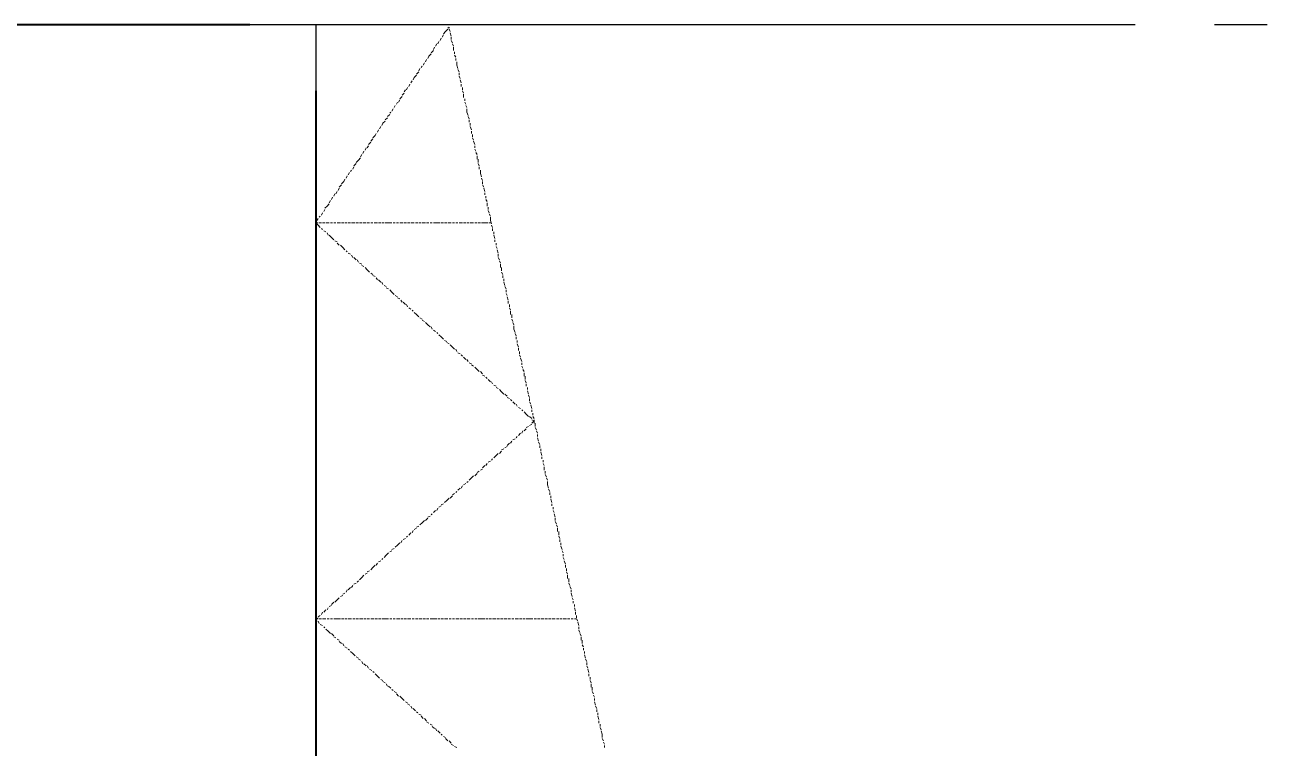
# Model space of a CAD drawing. Extents: x 8 to 21351, y 0 to 420.
# Drawn here: x 15656.5 to 15680, y 249.63 to 263.31 of the extents above; entities that cross this region are included whole.
import ezdxf

# ---------------------------------------------------------------- set-up
doc = ezdxf.new("R2010")
doc.units = 0

msp = doc.modelspace()

# ---------------------------------------------------------------- linework, layer by layer
at = {"color": 7, "lineweight": 40}
for p, q in [((15660.759, 263.313), (15633.242, 263.313)), ((15662.008, 262.065), (15662.008, 174.561))]:
    msp.add_line(p, q, dxfattribs=at)
at = {"lineweight": 25}
for p, q in [((15677.502, 263.313), (15657.499, 263.313)), ((15662.008, 263.313), (15662.008, 249.915)), ((15679.999, 263.313), (15679.005, 263.313))]:
    msp.add_line(p, q, dxfattribs=at)
at = {"color": 7, "lineweight": 5}
for p, q in [((15664.463, 263.186), (15664.421, 263.144)), ((15664.505, 263.229), (15664.463, 263.186)), ((15664.527, 263.271), (15664.505, 263.25)), ((15664.527, 263.25), (15664.527, 263.271)), ((15664.548, 263.186), (15664.527, 263.229)), ((15664.569, 263.102), (15664.548, 263.165)), ((15664.294, 262.954), (15664.273, 262.911)), ((15664.336, 262.996), (15664.315, 262.954)), ((15664.378, 263.059), (15664.357, 263.017)), ((15664.421, 263.123), (15664.4, 263.08)), ((15664.569, 263.038), (15664.569, 263.08)), ((15664.59, 262.975), (15664.569, 263.017)), ((15664.611, 262.911), (15664.59, 262.954)), ((15664.146, 262.721), (15664.124, 262.678)), ((15664.188, 262.763), (15664.146, 262.721)), ((15664.23, 262.827), (15664.188, 262.784)), ((15664.251, 262.89), (15664.23, 262.848)), ((15664.611, 262.827), (15664.611, 262.89)), ((15664.632, 262.763), (15664.632, 262.805)), ((15664.654, 262.699), (15664.632, 262.742)), ((15664.654, 262.636), (15664.654, 262.678)), ((15663.976, 262.488), (15663.955, 262.445)), ((15664.019, 262.53), (15663.997, 262.509)), ((15664.061, 262.594), (15664.04, 262.551)), ((15664.103, 262.657), (15664.082, 262.615)), ((15664.675, 262.551), (15664.675, 262.615)), ((15664.696, 262.488), (15664.675, 262.551)), ((15664.717, 262.424), (15664.696, 262.467)), ((15663.828, 262.255), (15663.807, 262.213)), ((15663.87, 262.318), (15663.849, 262.276)), ((15663.913, 262.361), (15663.87, 262.318)), ((15663.955, 262.424), (15663.913, 262.382)), ((15664.717, 262.361), (15664.717, 262.403)), ((15664.738, 262.297), (15664.717, 262.34)), ((15664.759, 262.213), (15664.738, 262.276)), ((15663.68, 262.022), (15663.638, 261.98)), ((15663.701, 262.086), (15663.68, 262.043)), ((15663.743, 262.128), (15663.722, 262.086)), ((15663.786, 262.192), (15663.765, 262.149)), ((15664.759, 262.149), (15664.759, 262.192)), ((15664.781, 262.086), (15664.781, 262.128)), ((15664.802, 262.022), (15664.781, 262.065)), ((15664.802, 261.938), (15664.802, 262.001)), ((15663.511, 261.789), (15663.489, 261.747)), ((15663.553, 261.853), (15663.532, 261.81)), ((15663.595, 261.895), (15663.574, 261.853)), ((15663.638, 261.959), (15663.595, 261.916)), ((15664.823, 261.874), (15664.823, 261.916)), ((15664.844, 261.81), (15664.823, 261.853)), ((15664.865, 261.747), (15664.844, 261.789)), ((15663.362, 261.557), (15663.32, 261.514)), ((15663.405, 261.62), (15663.362, 261.578)), ((15663.426, 261.662), (15663.405, 261.641)), ((15663.468, 261.726), (15663.447, 261.683)), ((15664.865, 261.662), (15664.865, 261.726)), ((15664.886, 261.599), (15664.865, 261.662)), ((15664.908, 261.535), (15664.886, 261.578)), ((15664.908, 261.472), (15664.908, 261.514)), ((15663.193, 261.324), (15663.172, 261.281)), ((15663.235, 261.387), (15663.214, 261.345)), ((15663.278, 261.451), (15663.257, 261.408)), ((15663.32, 261.493), (15663.278, 261.451)), ((15664.929, 261.408), (15664.929, 261.451)), ((15664.95, 261.324), (15664.929, 261.387)), ((15664.95, 261.26), (15664.95, 261.303)), ((15663.045, 261.091), (15663.003, 261.048)), ((15663.087, 261.154), (15663.045, 261.112)), ((15663.13, 261.218), (15663.087, 261.175)), ((15663.151, 261.26), (15663.13, 261.218)), ((15664.971, 261.197), (15664.971, 261.239)), ((15664.992, 261.133), (15664.971, 261.175)), ((15665.013, 261.048), (15664.992, 261.112)), ((15662.876, 260.858), (15662.854, 260.816)), ((15662.918, 260.921), (15662.897, 260.879)), ((15662.96, 260.985), (15662.939, 260.943)), ((15663.003, 261.027), (15662.981, 260.985)), ((15665.013, 260.985), (15665.013, 261.027)), ((15665.035, 260.921), (15665.013, 260.964)), ((15665.056, 260.858), (15665.035, 260.9)), ((15665.056, 260.773), (15665.056, 260.837)), ((15662.685, 260.562), (15662.664, 260.541)), ((15662.727, 260.625), (15662.706, 260.583)), ((15662.77, 260.689), (15662.727, 260.646)), ((15662.812, 260.752), (15662.77, 260.71)), ((15662.854, 260.795), (15662.812, 260.752)), ((15665.077, 260.71), (15665.077, 260.773)), ((15665.098, 260.646), (15665.077, 260.689)), ((15665.098, 260.583), (15665.098, 260.625)), ((15665.119, 260.498), (15665.119, 260.562)), ((15662.537, 260.35), (15662.495, 260.308)), ((15662.558, 260.392), (15662.537, 260.35)), ((15662.6, 260.456), (15662.579, 260.413)), ((15662.643, 260.519), (15662.622, 260.477)), ((15665.14, 260.435), (15665.119, 260.498)), ((15665.162, 260.371), (15665.14, 260.413)), ((15665.162, 260.308), (15665.162, 260.35)), ((15662.368, 260.117), (15662.346, 260.075)), ((15662.41, 260.159), (15662.389, 260.117)), ((15662.452, 260.223), (15662.431, 260.181)), ((15662.495, 260.286), (15662.452, 260.244)), ((15665.183, 260.244), (15665.162, 260.286)), ((15665.204, 260.159), (15665.183, 260.223)), ((15665.204, 260.096), (15665.204, 260.138)), ((15662.219, 259.884), (15662.177, 259.842)), ((15662.262, 259.927), (15662.219, 259.884)), ((15662.283, 259.99), (15662.262, 259.948)), ((15662.325, 260.054), (15662.304, 260.011)), ((15665.225, 260.033), (15665.225, 260.075)), ((15665.246, 259.969), (15665.225, 260.011)), ((15665.246, 259.884), (15665.246, 259.948)), ((15665.267, 259.821), (15665.267, 259.863)), ((15662.05, 259.651), (15662.029, 259.609)), ((15662.092, 259.694), (15662.071, 259.673)), ((15662.135, 259.757), (15662.114, 259.715)), ((15662.177, 259.821), (15662.156, 259.779)), ((15665.289, 259.757), (15665.267, 259.8)), ((15665.31, 259.694), (15665.289, 259.736)), ((15665.31, 259.609), (15665.31, 259.673)), ((15662.008, 259.588), (15662.008, 259.567)), ((15662.008, 259.567), (15662.05, 259.524)), ((15662.008, 259.524), (15662.008, 259.567)), ((15662.008, 259.567), (15662.05, 259.567)), ((15662.008, 259.461), (15662.008, 259.503)), ((15662.008, 259.397), (15662.008, 259.44)), ((15662.05, 259.524), (15662.092, 259.482)), ((15662.071, 259.567), (15662.114, 259.567)), ((15662.114, 259.461), (15662.135, 259.44)), ((15662.135, 259.567), (15662.177, 259.567)), ((15662.156, 259.419), (15662.198, 259.397)), ((15662.198, 259.567), (15662.262, 259.567)), ((15662.283, 259.567), (15662.325, 259.567)), ((15662.346, 259.567), (15662.389, 259.567)), ((15662.41, 259.567), (15662.473, 259.567)), ((15662.495, 259.567), (15662.537, 259.567)), ((15662.558, 259.567), (15662.6, 259.567)), ((15662.622, 259.567), (15662.664, 259.567)), ((15662.685, 259.567), (15662.749, 259.567)), ((15662.77, 259.567), (15662.812, 259.567)), ((15662.833, 259.567), (15662.876, 259.567)), ((15662.897, 259.567), (15662.96, 259.567)), ((15662.981, 259.567), (15663.024, 259.567)), ((15663.045, 259.567), (15663.087, 259.567)), ((15663.108, 259.567), (15663.172, 259.567)), ((15663.193, 259.567), (15663.235, 259.567)), ((15663.257, 259.567), (15663.299, 259.567)), ((15663.32, 259.567), (15663.384, 259.567)), ((15663.384, 259.567), (15663.447, 259.567)), ((15663.468, 259.567), (15663.511, 259.567)), ((15663.532, 259.567), (15663.574, 259.567)), ((15663.595, 259.567), (15663.659, 259.567)), ((15663.68, 259.567), (15663.722, 259.567)), ((15663.743, 259.567), (15663.786, 259.567)), ((15663.807, 259.567), (15663.87, 259.567)), ((15663.892, 259.567), (15663.934, 259.567)), ((15663.955, 259.567), (15663.997, 259.567)), ((15664.019, 259.567), (15664.082, 259.567)), ((15664.103, 259.567), (15664.146, 259.567)), ((15664.167, 259.567), (15664.209, 259.567)), ((15664.23, 259.567), (15664.294, 259.567)), ((15664.294, 259.567), (15664.357, 259.567)), ((15664.378, 259.567), (15664.421, 259.567)), ((15664.442, 259.567), (15664.484, 259.567)), ((15664.505, 259.567), (15664.569, 259.567)), ((15664.59, 259.567), (15664.632, 259.567)), ((15664.654, 259.567), (15664.696, 259.567)), ((15664.717, 259.567), (15664.781, 259.567)), ((15664.802, 259.567), (15664.844, 259.567)), ((15664.865, 259.567), (15664.908, 259.567)), ((15664.929, 259.567), (15664.992, 259.567)), ((15665.013, 259.567), (15665.056, 259.567)), ((15665.077, 259.567), (15665.119, 259.567)), ((15665.14, 259.567), (15665.204, 259.567)), ((15665.204, 259.567), (15665.267, 259.567)), ((15665.289, 259.567), (15665.331, 259.567)), ((15665.331, 259.546), (15665.31, 259.609)), ((15665.352, 259.482), (15665.331, 259.524)), ((15665.352, 259.419), (15665.352, 259.461)), ((15665.373, 259.355), (15665.373, 259.397)), ((15662.008, 259.313), (15662.008, 259.376)), ((15662.008, 259.249), (15662.008, 259.292)), ((15662.008, 259.186), (15662.008, 259.228)), ((15662.008, 259.101), (15662.008, 259.165)), ((15662.219, 259.376), (15662.241, 259.334)), ((15662.262, 259.334), (15662.304, 259.292)), ((15662.304, 259.292), (15662.346, 259.249)), ((15662.368, 259.228), (15662.41, 259.207)), ((15662.41, 259.186), (15662.452, 259.144)), ((15665.394, 259.271), (15665.373, 259.334)), ((15665.394, 259.207), (15665.394, 259.249)), ((15665.416, 259.144), (15665.416, 259.186)), ((15662.008, 259.038), (15662.008, 259.08)), ((15662.008, 258.974), (15662.008, 259.017)), ((15662.008, 258.889), (15662.008, 258.953)), ((15662.473, 259.144), (15662.516, 259.101)), ((15662.516, 259.101), (15662.558, 259.059)), ((15662.579, 259.038), (15662.6, 259.017)), ((15662.622, 258.995), (15662.664, 258.974)), ((15662.685, 258.953), (15662.706, 258.911)), ((15665.437, 259.08), (15665.416, 259.122)), ((15665.458, 258.995), (15665.437, 259.059)), ((15665.458, 258.932), (15665.458, 258.974)), ((15662.008, 258.826), (15662.008, 258.889)), ((15662.008, 258.762), (15662.008, 258.805)), ((15662.008, 258.699), (15662.008, 258.741)), ((15662.727, 258.911), (15662.77, 258.868)), ((15662.791, 258.868), (15662.812, 258.826)), ((15662.833, 258.805), (15662.876, 258.784)), ((15662.876, 258.762), (15662.918, 258.741)), ((15662.939, 258.72), (15662.981, 258.678)), ((15665.479, 258.868), (15665.458, 258.911)), ((15665.5, 258.805), (15665.479, 258.847)), ((15665.5, 258.72), (15665.5, 258.784)), ((15665.521, 258.657), (15665.521, 258.72)), ((15662.008, 258.614), (15662.008, 258.678)), ((15662.008, 258.551), (15662.008, 258.593)), ((15662.008, 258.487), (15662.008, 258.53)), ((15662.008, 258.403), (15662.008, 258.466)), ((15662.981, 258.678), (15663.024, 258.635)), ((15663.045, 258.614), (15663.087, 258.593)), ((15663.087, 258.572), (15663.13, 258.551)), ((15663.151, 258.53), (15663.172, 258.487)), ((15663.193, 258.487), (15663.235, 258.445)), ((15665.543, 258.593), (15665.521, 258.635)), ((15665.543, 258.53), (15665.543, 258.572)), ((15665.564, 258.466), (15665.564, 258.509)), ((15662.008, 258.339), (15662.008, 258.382)), ((15662.008, 258.276), (15662.008, 258.318)), ((15662.008, 258.191), (15662.008, 258.255)), ((15663.257, 258.445), (15663.278, 258.403)), ((15663.299, 258.382), (15663.341, 258.36)), ((15663.341, 258.339), (15663.384, 258.318)), ((15663.405, 258.297), (15663.447, 258.255)), ((15663.447, 258.255), (15663.489, 258.212)), ((15665.585, 258.382), (15665.564, 258.445)), ((15665.606, 258.318), (15665.585, 258.36)), ((15665.606, 258.255), (15665.606, 258.297)), ((15665.627, 258.191), (15665.606, 258.233)), ((15662.008, 258.127), (15662.008, 258.17)), ((15662.008, 258.064), (15662.008, 258.106)), ((15662.008, 257.979), (15662.008, 258.043)), ((15662.008, 257.916), (15662.008, 257.979)), ((15663.511, 258.191), (15663.553, 258.17)), ((15663.553, 258.149), (15663.595, 258.127)), ((15663.616, 258.106), (15663.638, 258.064)), ((15663.659, 258.064), (15663.701, 258.022)), ((15663.722, 258.022), (15663.743, 257.979)), ((15665.648, 258.106), (15665.627, 258.17)), ((15665.648, 258.043), (15665.648, 258.085)), ((15665.67, 257.979), (15665.67, 258.022)), ((15662.008, 257.852), (15662.008, 257.895)), ((15662.008, 257.789), (15662.008, 257.831)), ((15662.008, 257.704), (15662.008, 257.768)), ((15663.765, 257.958), (15663.807, 257.937)), ((15663.828, 257.916), (15663.849, 257.895)), ((15663.87, 257.873), (15663.913, 257.831)), ((15663.913, 257.831), (15663.955, 257.789)), ((15663.976, 257.768), (15664.019, 257.747)), ((15665.691, 257.916), (15665.67, 257.958)), ((15665.691, 257.831), (15665.691, 257.895)), ((15665.712, 257.768), (15665.712, 257.831)), ((15665.733, 257.704), (15665.712, 257.747)), ((15662.008, 257.641), (15662.008, 257.683)), ((15662.008, 257.577), (15662.008, 257.62)), ((15662.008, 257.492), (15662.008, 257.556)), ((15664.019, 257.725), (15664.061, 257.704)), ((15664.082, 257.683), (15664.124, 257.641)), ((15664.124, 257.641), (15664.167, 257.598)), ((15664.188, 257.598), (15664.209, 257.556)), ((15664.23, 257.535), (15664.273, 257.514)), ((15665.754, 257.641), (15665.733, 257.683)), ((15665.754, 257.556), (15665.754, 257.62)), ((15665.775, 257.492), (15665.754, 257.556)), ((15662.008, 257.429), (15662.008, 257.471)), ((15662.008, 257.365), (15662.008, 257.408)), ((15662.008, 257.281), (15662.008, 257.344)), ((15664.294, 257.492), (15664.315, 257.471)), ((15664.336, 257.45), (15664.378, 257.408)), ((15664.378, 257.408), (15664.421, 257.365)), ((15664.442, 257.344), (15664.484, 257.323)), ((15664.484, 257.302), (15664.527, 257.281)), ((15665.797, 257.429), (15665.775, 257.471)), ((15665.797, 257.365), (15665.797, 257.408)), ((15665.818, 257.302), (15665.818, 257.344)), ((15665.839, 257.217), (15665.818, 257.281)), ((15662.008, 257.217), (15662.008, 257.26)), ((15662.008, 257.154), (15662.008, 257.196)), ((15662.008, 257.069), (15662.008, 257.133)), ((15662.008, 257.006), (15662.008, 257.069)), ((15664.548, 257.26), (15664.59, 257.217)), ((15664.59, 257.217), (15664.632, 257.175)), ((15664.654, 257.175), (15664.675, 257.133)), ((15664.696, 257.111), (15664.738, 257.09)), ((15664.759, 257.069), (15664.781, 257.048)), ((15665.839, 257.154), (15665.839, 257.196)), ((15665.86, 257.09), (15665.86, 257.133)), ((15665.881, 257.027), (15665.86, 257.069)), ((15662.008, 256.942), (15662.008, 256.985)), ((15662.008, 256.879), (15662.008, 256.921)), ((15662.008, 256.794), (15662.008, 256.858)), ((15664.802, 257.027), (15664.844, 256.985)), ((15664.865, 256.985), (15664.886, 256.942)), ((15664.908, 256.921), (15664.95, 256.9)), ((15664.95, 256.879), (15664.992, 256.858)), ((15665.013, 256.836), (15665.056, 256.794)), ((15665.902, 256.942), (15665.881, 257.006)), ((15665.902, 256.879), (15665.902, 256.921)), ((15665.924, 256.815), (15665.902, 256.858)), ((15662.008, 256.731), (15662.008, 256.773)), ((15662.008, 256.667), (15662.008, 256.709)), ((15662.008, 256.582), (15662.008, 256.646)), ((15665.056, 256.794), (15665.098, 256.752)), ((15665.119, 256.752), (15665.162, 256.709)), ((15665.162, 256.688), (15665.204, 256.667)), ((15665.225, 256.646), (15665.246, 256.625)), ((15665.267, 256.603), (15665.31, 256.561)), ((15665.945, 256.752), (15665.924, 256.794)), ((15665.945, 256.667), (15665.945, 256.731)), ((15665.966, 256.603), (15665.966, 256.667)), ((15665.987, 256.54), (15665.966, 256.582)), ((15662.008, 256.519), (15662.008, 256.561)), ((15662.008, 256.455), (15662.008, 256.498)), ((15662.008, 256.371), (15662.008, 256.434)), ((15662.008, 256.307), (15662.008, 256.349)), ((15665.331, 256.561), (15665.352, 256.519)), ((15665.373, 256.498), (15665.416, 256.476)), ((15665.416, 256.455), (15665.458, 256.434)), ((15665.479, 256.413), (15665.521, 256.371)), ((15665.521, 256.371), (15665.564, 256.328)), ((15665.987, 256.476), (15665.987, 256.519)), ((15666.008, 256.413), (15666.008, 256.455)), ((15666.029, 256.328), (15666.008, 256.392)), ((15662.008, 256.244), (15662.008, 256.286)), ((15662.008, 256.159), (15662.008, 256.223)), ((15662.008, 256.096), (15662.008, 256.159)), ((15665.585, 256.328), (15665.627, 256.286)), ((15665.627, 256.265), (15665.67, 256.244)), ((15665.691, 256.223), (15665.712, 256.201)), ((15665.733, 256.18), (15665.775, 256.138)), ((15665.797, 256.138), (15665.818, 256.096)), ((15666.051, 256.265), (15666.029, 256.307)), ((15666.051, 256.201), (15666.051, 256.244)), ((15666.072, 256.138), (15666.051, 256.18)), ((15666.093, 256.053), (15666.072, 256.117)), ((15662.008, 256.032), (15662.008, 256.074)), ((15662.008, 255.968), (15662.008, 256.011)), ((15662.008, 255.884), (15662.008, 255.947)), ((15662.008, 255.82), (15662.008, 255.863)), ((15665.839, 256.074), (15665.881, 256.053)), ((15665.902, 256.032), (15665.924, 256.011)), ((15665.945, 255.99), (15665.987, 255.947)), ((15665.987, 255.947), (15666.029, 255.905)), ((15666.051, 255.905), (15666.093, 255.863)), ((15666.093, 255.99), (15666.093, 256.032)), ((15666.114, 255.926), (15666.114, 255.968)), ((15666.135, 255.863), (15666.114, 255.905)), ((15662.008, 255.757), (15662.008, 255.799)), ((15662.008, 255.672), (15662.008, 255.736)), ((15662.008, 255.609), (15662.008, 255.651)), ((15665.924, 255.63), (15665.902, 255.588)), ((15665.987, 255.672), (15665.945, 255.63)), ((15666.029, 255.714), (15665.987, 255.693)), ((15666.093, 255.757), (15666.051, 255.736)), ((15666.093, 255.841), (15666.135, 255.82)), ((15666.135, 255.82), (15666.093, 255.778)), ((15666.135, 255.778), (15666.135, 255.841)), ((15666.156, 255.714), (15666.156, 255.778)), ((15666.178, 255.651), (15666.156, 255.693)), ((15666.199, 255.588), (15666.178, 255.63)), ((15662.008, 255.545), (15662.008, 255.588)), ((15662.008, 255.46), (15662.008, 255.524)), ((15662.008, 255.397), (15662.008, 255.439)), ((15665.67, 255.397), (15665.627, 255.355)), ((15665.712, 255.439), (15665.691, 255.397)), ((15665.775, 255.482), (15665.733, 255.46)), ((15665.818, 255.524), (15665.797, 255.503)), ((15665.881, 255.588), (15665.839, 255.545)), ((15666.199, 255.524), (15666.199, 255.566)), ((15666.22, 255.439), (15666.199, 255.503)), ((15666.241, 255.376), (15666.22, 255.418)), ((15662.008, 255.333), (15662.008, 255.376)), ((15662.008, 255.27), (15662.008, 255.312)), ((15662.008, 255.185), (15662.008, 255.249)), ((15662.008, 255.122), (15662.008, 255.164)), ((15665.416, 255.164), (15665.373, 255.122)), ((15665.458, 255.206), (15665.416, 255.164)), ((15665.521, 255.249), (15665.479, 255.206)), ((15665.564, 255.291), (15665.521, 255.27)), ((15665.627, 255.333), (15665.585, 255.312)), ((15666.241, 255.312), (15666.241, 255.355)), ((15666.262, 255.249), (15666.262, 255.291)), ((15666.283, 255.164), (15666.262, 255.228)), ((15662.008, 255.058), (15662.008, 255.101)), ((15662.008, 254.974), (15662.008, 255.037)), ((15662.008, 254.91), (15662.008, 254.952)), ((15665.204, 254.974), (15665.162, 254.931)), ((15665.246, 255.016), (15665.225, 254.974)), ((15665.31, 255.058), (15665.267, 255.037)), ((15665.352, 255.101), (15665.331, 255.079)), ((15666.283, 255.101), (15666.283, 255.143)), ((15666.305, 255.037), (15666.305, 255.079)), ((15666.326, 254.974), (15666.305, 255.016)), ((15666.326, 254.889), (15666.326, 254.952)), ((15662.008, 254.847), (15662.008, 254.889)), ((15662.008, 254.762), (15662.008, 254.825)), ((15662.008, 254.698), (15662.008, 254.741)), ((15664.95, 254.741), (15664.908, 254.698)), ((15664.992, 254.783), (15664.95, 254.741)), ((15665.056, 254.825), (15665.013, 254.783)), ((15665.098, 254.868), (15665.056, 254.847)), ((15665.162, 254.91), (15665.119, 254.889)), ((15666.347, 254.825), (15666.347, 254.868)), ((15666.368, 254.762), (15666.347, 254.804)), ((15666.389, 254.698), (15666.368, 254.741)), ((15662.008, 254.635), (15662.008, 254.677)), ((15662.008, 254.55), (15662.008, 254.614)), ((15662.008, 254.487), (15662.008, 254.529)), ((15662.008, 254.423), (15662.008, 254.466)), ((15664.675, 254.487), (15664.654, 254.466)), ((15664.738, 254.55), (15664.696, 254.508)), ((15664.781, 254.593), (15664.759, 254.55)), ((15664.844, 254.635), (15664.802, 254.614)), ((15664.886, 254.677), (15664.865, 254.656)), ((15666.389, 254.614), (15666.389, 254.677)), ((15666.41, 254.55), (15666.389, 254.614)), ((15666.432, 254.487), (15666.41, 254.529)), ((15666.432, 254.423), (15666.432, 254.466)), ((15662.008, 254.36), (15662.008, 254.402)), ((15662.008, 254.275), (15662.008, 254.339)), ((15662.008, 254.212), (15662.008, 254.254)), ((15664.421, 254.254), (15664.378, 254.233)), ((15664.484, 254.317), (15664.442, 254.275)), ((15664.527, 254.36), (15664.484, 254.317)), ((15664.59, 254.402), (15664.548, 254.36)), ((15664.632, 254.445), (15664.59, 254.423)), ((15666.453, 254.36), (15666.453, 254.402)), ((15666.474, 254.275), (15666.453, 254.339)), ((15666.474, 254.212), (15666.474, 254.254)), ((15662.008, 254.148), (15662.008, 254.19)), ((15662.008, 254.063), (15662.008, 254.127)), ((15662.008, 254), (15662.008, 254.042)), ((15664.167, 254.021), (15664.124, 254)), ((15664.209, 254.063), (15664.188, 254.042)), ((15664.273, 254.127), (15664.23, 254.085)), ((15664.315, 254.169), (15664.294, 254.127)), ((15664.378, 254.212), (15664.336, 254.19)), ((15666.495, 254.148), (15666.495, 254.19)), ((15666.516, 254.085), (15666.495, 254.127)), ((15666.537, 254), (15666.516, 254.063)), ((15662.008, 253.936), (15662.008, 253.979)), ((15662.008, 253.852), (15662.008, 253.915)), ((15662.008, 253.788), (15662.008, 253.831)), ((15662.008, 253.725), (15662.008, 253.767)), ((15663.913, 253.788), (15663.87, 253.767)), ((15663.955, 253.831), (15663.913, 253.81)), ((15664.019, 253.894), (15663.976, 253.852)), ((15664.061, 253.936), (15664.019, 253.894)), ((15664.124, 253.979), (15664.082, 253.936)), ((15666.537, 253.936), (15666.537, 253.979)), ((15666.559, 253.873), (15666.537, 253.915)), ((15666.58, 253.81), (15666.559, 253.852)), ((15666.58, 253.725), (15666.58, 253.788)), ((15662.008, 253.64), (15662.008, 253.704)), ((15662.008, 253.577), (15662.008, 253.619)), ((15662.008, 253.513), (15662.008, 253.555)), ((15663.595, 253.513), (15663.553, 253.471)), ((15663.638, 253.555), (15663.616, 253.513)), ((15663.701, 253.598), (15663.659, 253.577)), ((15663.743, 253.64), (15663.722, 253.619)), ((15663.807, 253.704), (15663.765, 253.661)), ((15663.849, 253.746), (15663.828, 253.704)), ((15666.601, 253.661), (15666.601, 253.725)), ((15666.622, 253.598), (15666.601, 253.64)), ((15666.622, 253.534), (15666.622, 253.577)), ((15666.643, 253.471), (15666.643, 253.513)), ((15662.008, 253.45), (15662.008, 253.492)), ((15662.008, 253.365), (15662.008, 253.429)), ((15662.008, 253.302), (15662.008, 253.344)), ((15662.008, 253.238), (15662.008, 253.28)), ((15663.341, 253.28), (15663.299, 253.238)), ((15663.384, 253.323), (15663.341, 253.28)), ((15663.447, 253.365), (15663.405, 253.344)), ((15663.489, 253.407), (15663.447, 253.386)), ((15663.553, 253.471), (15663.511, 253.429)), ((15666.664, 253.386), (15666.643, 253.45)), ((15666.686, 253.323), (15666.664, 253.365)), ((15666.686, 253.259), (15666.686, 253.302)), ((15662.008, 253.153), (15662.008, 253.217)), ((15662.008, 253.09), (15662.008, 253.132)), ((15662.008, 253.026), (15662.008, 253.069)), ((15663.087, 253.048), (15663.045, 253.005)), ((15663.13, 253.09), (15663.087, 253.048)), ((15663.172, 253.132), (15663.151, 253.09)), ((15663.235, 253.174), (15663.193, 253.153)), ((15663.278, 253.217), (15663.257, 253.196)), ((15666.707, 253.196), (15666.686, 253.238)), ((15666.728, 253.111), (15666.707, 253.174)), ((15666.728, 253.048), (15666.728, 253.09)), ((15662.008, 252.942), (15662.008, 253.005)), ((15662.008, 252.878), (15662.008, 252.92)), ((15662.008, 252.815), (15662.008, 252.857)), ((15662.876, 252.857), (15662.833, 252.815)), ((15662.918, 252.899), (15662.876, 252.857)), ((15662.981, 252.942), (15662.939, 252.92)), ((15663.024, 252.984), (15662.981, 252.963)), ((15666.749, 252.984), (15666.749, 253.026)), ((15666.77, 252.92), (15666.749, 252.963)), ((15666.77, 252.836), (15666.77, 252.899)), ((15666.791, 252.772), (15666.791, 252.836)), ((15662.008, 252.73), (15662.008, 252.793)), ((15662.008, 252.667), (15662.008, 252.709)), ((15662.008, 252.603), (15662.008, 252.645)), ((15662.008, 252.54), (15662.008, 252.582)), ((15662.6, 252.624), (15662.579, 252.582)), ((15662.664, 252.667), (15662.622, 252.624)), ((15662.706, 252.709), (15662.685, 252.667)), ((15662.77, 252.751), (15662.727, 252.73)), ((15662.812, 252.793), (15662.791, 252.772)), ((15666.813, 252.709), (15666.791, 252.751)), ((15666.834, 252.645), (15666.813, 252.688)), ((15666.834, 252.582), (15666.834, 252.624)), ((15662.008, 252.455), (15662.008, 252.518)), ((15662.008, 252.391), (15662.008, 252.434)), ((15662.008, 252.328), (15662.008, 252.37)), ((15662.346, 252.391), (15662.304, 252.349)), ((15662.41, 252.434), (15662.368, 252.391)), ((15662.452, 252.476), (15662.41, 252.434)), ((15662.516, 252.518), (15662.473, 252.497)), ((15662.558, 252.561), (15662.516, 252.54)), ((15666.855, 252.497), (15666.834, 252.561)), ((15666.876, 252.434), (15666.855, 252.476)), ((15666.876, 252.37), (15666.876, 252.412)), ((15666.897, 252.307), (15666.897, 252.349)), ((15662.008, 252.243), (15662.008, 252.307)), ((15662.008, 252.18), (15662.008, 252.222)), ((15662.008, 252.116), (15662.008, 252.159)), ((15662.092, 252.137), (15662.05, 252.116)), ((15662.135, 252.201), (15662.114, 252.159)), ((15662.198, 252.243), (15662.156, 252.201)), ((15662.241, 252.286), (15662.219, 252.243)), ((15662.304, 252.328), (15662.262, 252.307)), ((15666.918, 252.222), (15666.897, 252.286)), ((15666.918, 252.159), (15666.918, 252.201)), ((15666.94, 252.095), (15666.94, 252.137)), ((15662.05, 252.095), (15662.008, 252.074)), ((15662.008, 252.031), (15662.008, 252.095)), ((15662.008, 252.074), (15662.05, 252.074)), ((15662.008, 252.074), (15662.029, 252.031)), ((15662.008, 251.968), (15662.008, 252.01)), ((15662.008, 251.905), (15662.008, 251.947)), ((15662.008, 251.82), (15662.008, 251.883)), ((15662.05, 252.031), (15662.071, 251.989)), ((15662.071, 252.074), (15662.114, 252.074)), ((15662.092, 251.968), (15662.135, 251.947)), ((15662.135, 252.074), (15662.198, 252.074)), ((15662.156, 251.926), (15662.177, 251.905)), ((15662.198, 251.883), (15662.241, 251.841)), ((15662.219, 252.074), (15662.262, 252.074)), ((15662.283, 252.074), (15662.325, 252.074)), ((15662.346, 252.074), (15662.41, 252.074)), ((15662.41, 252.074), (15662.473, 252.074)), ((15662.495, 252.074), (15662.537, 252.074)), ((15662.558, 252.074), (15662.6, 252.074)), ((15662.622, 252.074), (15662.685, 252.074)), ((15662.706, 252.074), (15662.749, 252.074)), ((15662.77, 252.074), (15662.812, 252.074)), ((15662.833, 252.074), (15662.897, 252.074)), ((15662.918, 252.074), (15662.96, 252.074)), ((15662.981, 252.074), (15663.024, 252.074)), ((15663.045, 252.074), (15663.108, 252.074)), ((15663.13, 252.074), (15663.172, 252.074)), ((15663.193, 252.074), (15663.235, 252.074)), ((15663.257, 252.074), (15663.32, 252.074)), ((15663.32, 252.074), (15663.384, 252.074)), ((15663.405, 252.074), (15663.447, 252.074)), ((15663.468, 252.074), (15663.511, 252.074)), ((15663.532, 252.074), (15663.595, 252.074)), ((15663.616, 252.074), (15663.659, 252.074)), ((15663.68, 252.074), (15663.722, 252.074)), ((15663.743, 252.074), (15663.807, 252.074)), ((15663.828, 252.074), (15663.87, 252.074)), ((15663.892, 252.074), (15663.934, 252.074)), ((15663.955, 252.074), (15664.019, 252.074)), ((15664.04, 252.074), (15664.082, 252.074)), ((15664.103, 252.074), (15664.146, 252.074)), ((15664.167, 252.074), (15664.23, 252.074)), ((15664.23, 252.074), (15664.294, 252.074)), ((15664.315, 252.074), (15664.357, 252.074)), ((15664.378, 252.074), (15664.421, 252.074)), ((15664.442, 252.074), (15664.505, 252.074)), ((15664.527, 252.074), (15664.569, 252.074)), ((15664.59, 252.074), (15664.632, 252.074)), ((15664.654, 252.074), (15664.717, 252.074)), ((15664.738, 252.074), (15664.781, 252.074)), ((15664.802, 252.074), (15664.844, 252.074)), ((15664.865, 252.074), (15664.929, 252.074)), ((15664.95, 252.074), (15664.992, 252.074)), ((15665.013, 252.074), (15665.056, 252.074)), ((15665.077, 252.074), (15665.14, 252.074)), ((15665.14, 252.074), (15665.204, 252.074)), ((15665.225, 252.074), (15665.267, 252.074)), ((15665.289, 252.074), (15665.331, 252.074)), ((15665.352, 252.074), (15665.416, 252.074)), ((15665.437, 252.074), (15665.479, 252.074)), ((15665.5, 252.074), (15665.543, 252.074)), ((15665.564, 252.074), (15665.627, 252.074)), ((15665.648, 252.074), (15665.691, 252.074)), ((15665.712, 252.074), (15665.754, 252.074)), ((15665.775, 252.074), (15665.839, 252.074)), ((15665.86, 252.074), (15665.902, 252.074)), ((15665.924, 252.074), (15665.966, 252.074)), ((15665.987, 252.074), (15666.051, 252.074)), ((15666.051, 252.074), (15666.114, 252.074)), ((15666.135, 252.074), (15666.178, 252.074)), ((15666.199, 252.074), (15666.241, 252.074)), ((15666.262, 252.074), (15666.326, 252.074)), ((15666.347, 252.074), (15666.389, 252.074)), ((15666.41, 252.074), (15666.453, 252.074)), ((15666.474, 252.074), (15666.537, 252.074)), ((15666.559, 252.074), (15666.601, 252.074)), ((15666.622, 252.074), (15666.664, 252.074)), ((15666.686, 252.074), (15666.749, 252.074)), ((15666.77, 252.074), (15666.813, 252.074)), ((15666.834, 252.074), (15666.876, 252.074)), ((15666.897, 252.074), (15666.94, 252.074)), ((15666.961, 252.031), (15666.94, 252.074)), ((15666.982, 251.947), (15666.961, 252.01)), ((15666.982, 251.883), (15666.982, 251.926)), ((15662.008, 251.756), (15662.008, 251.799)), ((15662.008, 251.693), (15662.008, 251.735)), ((15662.008, 251.629), (15662.008, 251.672)), ((15662.241, 251.841), (15662.283, 251.799)), ((15662.304, 251.799), (15662.346, 251.756)), ((15662.346, 251.735), (15662.389, 251.714)), ((15662.41, 251.693), (15662.452, 251.672)), ((15662.452, 251.65), (15662.495, 251.608)), ((15667.003, 251.82), (15666.982, 251.862)), ((15667.024, 251.756), (15667.003, 251.799)), ((15667.024, 251.672), (15667.024, 251.735)), ((15667.045, 251.608), (15667.045, 251.672)), ((15662.008, 251.545), (15662.008, 251.608)), ((15662.008, 251.481), (15662.008, 251.524)), ((15662.008, 251.418), (15662.008, 251.46)), ((15662.516, 251.608), (15662.537, 251.566)), ((15662.558, 251.545), (15662.6, 251.524)), ((15662.622, 251.502), (15662.643, 251.481)), ((15662.664, 251.46), (15662.706, 251.418)), ((15662.706, 251.418), (15662.749, 251.375)), ((15667.067, 251.545), (15667.045, 251.587)), ((15667.067, 251.481), (15667.067, 251.524)), ((15667.088, 251.418), (15667.088, 251.46)), ((15662.008, 251.333), (15662.008, 251.397)), ((15662.008, 251.269), (15662.008, 251.312)), ((15662.008, 251.206), (15662.008, 251.248)), ((15662.008, 251.121), (15662.008, 251.185)), ((15662.77, 251.354), (15662.812, 251.333)), ((15662.812, 251.312), (15662.854, 251.291)), ((15662.876, 251.269), (15662.897, 251.227)), ((15662.918, 251.227), (15662.96, 251.185)), ((15662.981, 251.185), (15663.003, 251.143)), ((15667.109, 251.333), (15667.088, 251.397)), ((15667.13, 251.269), (15667.109, 251.312)), ((15667.13, 251.206), (15667.13, 251.248)), ((15667.151, 251.143), (15667.13, 251.185)), ((15662.008, 251.058), (15662.008, 251.1)), ((15662.008, 250.994), (15662.008, 251.037)), ((15662.008, 250.91), (15662.008, 250.973)), ((15663.024, 251.121), (15663.066, 251.1)), ((15663.087, 251.079), (15663.108, 251.058)), ((15663.13, 251.037), (15663.172, 250.994)), ((15663.172, 250.994), (15663.214, 250.952)), ((15663.235, 250.931), (15663.278, 250.91)), ((15667.172, 251.058), (15667.151, 251.121)), ((15667.172, 250.994), (15667.172, 251.037)), ((15667.194, 250.931), (15667.194, 250.973)), ((15662.008, 250.846), (15662.008, 250.888)), ((15662.008, 250.783), (15662.008, 250.825)), ((15662.008, 250.719), (15662.008, 250.762)), ((15662.008, 250.634), (15662.008, 250.698)), ((15663.278, 250.888), (15663.32, 250.867)), ((15663.341, 250.846), (15663.362, 250.804)), ((15663.384, 250.804), (15663.426, 250.762)), ((15663.447, 250.74), (15663.468, 250.719)), ((15663.489, 250.698), (15663.532, 250.677)), ((15667.215, 250.867), (15667.194, 250.91)), ((15667.215, 250.783), (15667.215, 250.846)), ((15667.236, 250.719), (15667.236, 250.783)), ((15667.257, 250.656), (15667.236, 250.698)), ((15662.008, 250.571), (15662.008, 250.613)), ((15662.008, 250.507), (15662.008, 250.55)), ((15662.008, 250.423), (15662.008, 250.486)), ((15663.532, 250.656), (15663.574, 250.613)), ((15663.595, 250.613), (15663.638, 250.571)), ((15663.638, 250.571), (15663.68, 250.529)), ((15663.701, 250.507), (15663.743, 250.486)), ((15663.743, 250.465), (15663.786, 250.444)), ((15667.278, 250.592), (15667.257, 250.634)), ((15667.278, 250.529), (15667.278, 250.571)), ((15667.299, 250.444), (15667.278, 250.507)), ((15662.008, 250.359), (15662.008, 250.402)), ((15662.008, 250.296), (15662.008, 250.338)), ((15662.008, 250.211), (15662.008, 250.275)), ((15663.807, 250.423), (15663.828, 250.381)), ((15663.849, 250.381), (15663.892, 250.338)), ((15663.913, 250.317), (15663.934, 250.296)), ((15663.955, 250.275), (15663.997, 250.254)), ((15663.997, 250.232), (15664.04, 250.19)), ((15667.321, 250.381), (15667.299, 250.423)), ((15667.321, 250.317), (15667.321, 250.359)), ((15667.342, 250.254), (15667.342, 250.296)), ((15667.363, 250.169), (15667.342, 250.232)), ((15662.008, 250.148), (15662.008, 250.19)), ((15662.008, 250.084), (15662.008, 250.126)), ((15662.008, 250), (15662.008, 250.063)), ((15664.061, 250.19), (15664.103, 250.148)), ((15664.103, 250.126), (15664.146, 250.105)), ((15664.167, 250.084), (15664.209, 250.063)), ((15664.209, 250.042), (15664.251, 250)), ((15664.273, 250), (15664.294, 249.957)), ((15667.363, 250.105), (15667.363, 250.148)), ((15667.384, 250.042), (15667.384, 250.084)), ((15667.405, 249.978), (15667.384, 250.021)), ((15662.008, 249.936), (15662.008, 249.978)), ((15662.008, 249.873), (15662.008, 249.915)), ((15662.008, 249.809), (15662.008, 249.851)), ((15662.008, 249.724), (15662.008, 249.788)), ((15664.315, 249.957), (15664.357, 249.915)), ((15664.378, 249.894), (15664.4, 249.873)), ((15664.421, 249.851), (15664.463, 249.83)), ((15664.463, 249.809), (15664.505, 249.767)), ((15664.527, 249.767), (15664.569, 249.724)), ((15667.426, 249.894), (15667.405, 249.957)), ((15667.426, 249.83), (15667.426, 249.894)), ((15667.448, 249.767), (15667.426, 249.809)), ((15662.008, 249.661), (15662.008, 249.703)), ((15662.008, 249.597), (15662.008, 249.64)), ((15664.569, 249.703), (15664.611, 249.682)), ((15664.632, 249.661), (15664.675, 249.64)), ((15667.469, 249.703), (15667.448, 249.745)), ((15667.469, 249.64), (15667.469, 249.682))]:
    msp.add_line(p, q, dxfattribs=at)

doc.saveas('drawing.dxf')
